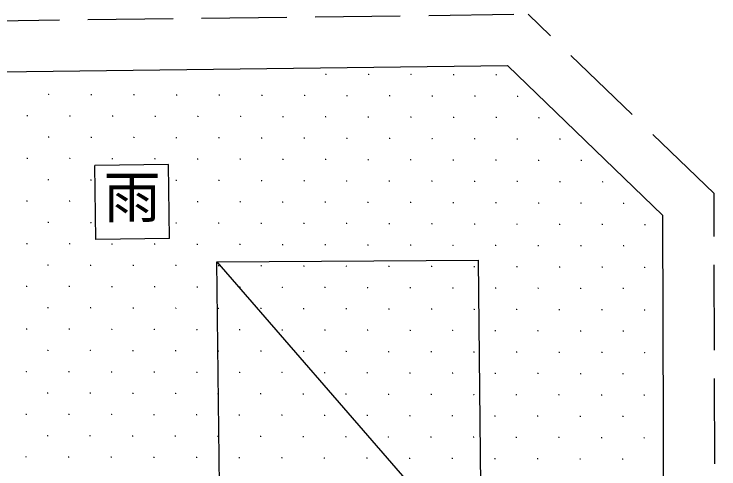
# Model space of a CAD drawing. Units: millimetres, scale not verified. Extents: x -100125 to 103927, y -69250 to 69250.
# Drawn here: x 26874 to 33075, y 6999 to 10998 of the extents above; entities that cross this region are included whole.
import ezdxf
from ezdxf.enums import TextEntityAlignment as Align

# ---------------------------------------------------------------- set-up
doc = ezdxf.new("R2010")
doc.units = ezdxf.units.MM
doc.header["$LTSCALE"] = 250
doc.linetypes.add('DASHED3', pattern=[4, 3, -1])
doc.layers.add('1-0_現況', color=2, linetype='Continuous')
doc.styles.add('ＭＳ ゴシック', font='')
doc.styles.get('ＭＳ ゴシック').set_extended_font_data('MS Gothic')

msp = doc.modelspace()

# ---------------------------------------------------------------- linework, layer by layer
at = {"layer": '1-0_現況', "linetype": 'DASHED3'}
msp.add_line((17522.9, 10825.4), (31395.6, 10998.5), dxfattribs=at)
at = {"layer": '1-0_現況'}
for p, q in [((31216.3, 10546.2), (32582.8, 9228.3)), ((29618.1, 10468.8), (29613.1, 10468.8)), ((29615.6, 10471.3), (29615.6, 10466.3)), ((29993.1, 10467.4), (29988.1, 10467.4)), ((29990.6, 10469.9), (29990.6, 10464.9)), ((30368.1, 10466), (30363.1, 10466)), ((30365.6, 10468.5), (30365.6, 10463.5)), ((30743.1, 10464.6), (30738.1, 10464.6)), ((30740.6, 10467.1), (30740.6, 10462.1)), ((31118.1, 10463.2), (31113.1, 10463.2)), ((31115.6, 10465.7), (31115.6, 10460.7)), ((27179.9, 10290.4), (27174.9, 10290.4)), ((27177.4, 10292.9), (27177.4, 10287.9)), ((27554.9, 10289), (27549.9, 10289)), ((27552.4, 10291.5), (27552.4, 10286.5)), ((27929.9, 10287.6), (27924.9, 10287.6)), ((27927.4, 10290.1), (27927.4, 10285.1)), ((28304.9, 10286.2), (28299.9, 10286.2)), ((28302.4, 10288.7), (28302.4, 10283.7)), ((28679.9, 10284.8), (28674.9, 10284.8)), ((28677.4, 10287.3), (28677.4, 10282.3)), ((29054.9, 10283.4), (29049.9, 10283.4)), ((29052.4, 10285.9), (29052.4, 10280.9)), ((29429.9, 10282), (29424.9, 10282)), ((29427.4, 10284.5), (29427.4, 10279.5)), ((29804.9, 10280.6), (29799.9, 10280.6)), ((29802.4, 10283.1), (29802.4, 10278.1)), ((30179.9, 10279.2), (30174.9, 10279.2)), ((30177.4, 10281.7), (30177.4, 10276.7)), ((30554.9, 10277.8), (30549.9, 10277.8)), ((30552.4, 10280.3), (30552.4, 10275.3)), ((30929.9, 10276.4), (30924.9, 10276.4)), ((30927.4, 10278.9), (30927.4, 10273.9)), ((31304.9, 10275), (31299.9, 10275)), ((31302.4, 10277.5), (31302.4, 10272.5)), ((26991.7, 10103.6), (26986.7, 10103.6)), ((26989.2, 10106.1), (26989.2, 10101.1)), ((27366.7, 10102.2), (27361.7, 10102.2)), ((27364.2, 10104.7), (27364.2, 10099.7)), ((27741.7, 10100.8), (27736.7, 10100.8)), ((27739.2, 10103.3), (27739.2, 10098.3)), ((28116.7, 10099.4), (28111.7, 10099.4)), ((28114.2, 10101.9), (28114.2, 10096.9)), ((28491.7, 10098), (28486.7, 10098)), ((28489.2, 10100.5), (28489.2, 10095.5)), ((28866.7, 10096.6), (28861.7, 10096.6)), ((28864.2, 10099.1), (28864.2, 10094.1)), ((29241.7, 10095.2), (29236.7, 10095.2)), ((29239.2, 10097.7), (29239.2, 10092.7)), ((29616.7, 10093.8), (29611.7, 10093.8)), ((29614.2, 10096.3), (29614.2, 10091.3)), ((29991.7, 10092.4), (29986.7, 10092.4)), ((29989.2, 10094.9), (29989.2, 10089.9)), ((30366.7, 10091), (30361.7, 10091)), ((30364.2, 10093.5), (30364.2, 10088.5)), ((30741.7, 10089.6), (30736.7, 10089.6)), ((30739.2, 10092.1), (30739.2, 10087.1)), ((31116.7, 10088.2), (31111.7, 10088.2)), ((31114.2, 10090.7), (31114.2, 10085.7)), ((31491.7, 10086.8), (31486.7, 10086.8)), ((31489.2, 10089.3), (31489.2, 10084.3)), ((27178.5, 9915.4), (27173.5, 9915.4)), ((27176, 9917.9), (27176, 9912.9)), ((27553.5, 9914), (27548.5, 9914)), ((27551, 9916.5), (27551, 9911.5)), ((27928.5, 9912.6), (27923.5, 9912.6)), ((27926, 9915.1), (27926, 9910.1)), ((28303.5, 9911.2), (28298.5, 9911.2)), ((28301, 9913.7), (28301, 9908.7)), ((28678.5, 9909.8), (28673.5, 9909.8)), ((28676, 9912.3), (28676, 9907.3)), ((29053.5, 9908.4), (29048.5, 9908.4)), ((29051, 9910.9), (29051, 9905.9)), ((29428.5, 9907), (29423.5, 9907)), ((29426, 9909.5), (29426, 9904.5)), ((29803.5, 9905.6), (29798.5, 9905.6)), ((29801, 9908.1), (29801, 9903.1)), ((30178.5, 9904.2), (30173.5, 9904.2)), ((30176, 9906.7), (30176, 9901.7)), ((30553.5, 9902.8), (30548.5, 9902.8)), ((30551, 9905.3), (30551, 9900.3)), ((30928.5, 9901.4), (30923.5, 9901.4)), ((30926, 9903.9), (30926, 9898.9)), ((31303.5, 9900), (31298.5, 9900)), ((31301, 9902.5), (31301, 9897.5)), ((31678.5, 9898.6), (31673.5, 9898.6)), ((31676, 9901.1), (31676, 9896.1)), ((26990.3, 9728.6), (26985.3, 9728.6)), ((26987.8, 9731.1), (26987.8, 9726.1)), ((27365.3, 9727.2), (27360.3, 9727.2)), ((27362.8, 9729.7), (27362.8, 9724.7)), ((28232.5, 9676.4), (27582.6, 9667.5)), ((27740.3, 9725.8), (27735.3, 9725.8)), ((27737.8, 9728.3), (27737.8, 9723.3)), ((28115.3, 9724.4), (28110.3, 9724.4)), ((28112.8, 9726.9), (28112.8, 9721.9)), ((28241.4, 9026.4), (28232.5, 9676.4)), ((28490.3, 9723), (28485.3, 9723)), ((28487.8, 9725.5), (28487.8, 9720.5)), ((28865.3, 9721.6), (28860.3, 9721.6)), ((28862.8, 9724.1), (28862.8, 9719.1)), ((29240.3, 9720.2), (29235.3, 9720.2)), ((29237.8, 9722.7), (29237.8, 9717.7)), ((29615.3, 9718.8), (29610.3, 9718.8)), ((29612.8, 9721.3), (29612.8, 9716.3)), ((29990.3, 9717.4), (29985.3, 9717.4)), ((29987.8, 9719.9), (29987.8, 9714.9)), ((30365.3, 9716), (30360.3, 9716)), ((30362.8, 9718.5), (30362.8, 9713.5)), ((30740.3, 9714.6), (30735.3, 9714.6)), ((30737.8, 9717.1), (30737.8, 9712.1)), ((31115.3, 9713.2), (31110.3, 9713.2)), ((31112.8, 9715.7), (31112.8, 9710.7)), ((31490.3, 9711.8), (31485.3, 9711.8)), ((31487.8, 9714.3), (31487.8, 9709.3)), ((31865.3, 9710.4), (31860.3, 9710.4)), ((31862.8, 9712.9), (31862.8, 9707.9)), ((27591.4, 9017.6), (27582.6, 9667.5)), ((27177.1, 9540.4), (27172.1, 9540.4)), ((27174.6, 9542.9), (27174.6, 9537.9)), ((27552.1, 9539), (27547.1, 9539)), ((27549.6, 9541.5), (27549.6, 9536.5)), ((28302.1, 9536.2), (28297.1, 9536.2)), ((28299.6, 9538.7), (28299.6, 9533.7)), ((28677.1, 9534.8), (28672.1, 9534.8)), ((28674.6, 9537.3), (28674.6, 9532.3)), ((29052.1, 9533.4), (29047.1, 9533.4)), ((29049.6, 9535.9), (29049.6, 9530.9)), ((29427.1, 9532), (29422.1, 9532)), ((29424.6, 9534.5), (29424.6, 9529.5)), ((29802.1, 9530.6), (29797.1, 9530.6)), ((29799.6, 9533.1), (29799.6, 9528.1)), ((30177.1, 9529.2), (30172.1, 9529.2)), ((30174.6, 9531.7), (30174.6, 9526.7)), ((30552.1, 9527.8), (30547.1, 9527.8)), ((30549.6, 9530.3), (30549.6, 9525.3)), ((30927.1, 9526.4), (30922.1, 9526.4)), ((30924.6, 9528.9), (30924.6, 9523.9)), ((31302.1, 9525), (31297.1, 9525)), ((31299.6, 9527.5), (31299.6, 9522.5)), ((31677.1, 9523.6), (31672.1, 9523.6)), ((31674.6, 9526.1), (31674.6, 9521.1)), ((32052.1, 9522.2), (32047.1, 9522.2)), ((32049.6, 9524.7), (32049.6, 9519.7)), ((26988.9, 9353.6), (26983.9, 9353.6)), ((26986.4, 9356.1), (26986.4, 9351.1)), ((27363.9, 9352.2), (27358.9, 9352.2)), ((27361.4, 9354.7), (27361.4, 9349.7)), ((28488.9, 9348), (28483.9, 9348)), ((28486.4, 9350.5), (28486.4, 9345.5)), ((28863.9, 9346.6), (28858.9, 9346.6)), ((28861.4, 9349.1), (28861.4, 9344.1)), ((29238.9, 9345.2), (29233.9, 9345.2)), ((29236.4, 9347.7), (29236.4, 9342.7)), ((29613.9, 9343.8), (29608.9, 9343.8)), ((29611.4, 9346.3), (29611.4, 9341.3)), ((29988.9, 9342.4), (29983.9, 9342.4)), ((29986.4, 9344.9), (29986.4, 9339.9)), ((30363.9, 9341), (30358.9, 9341)), ((30361.4, 9343.5), (30361.4, 9338.5)), ((30738.9, 9339.6), (30733.9, 9339.6)), ((30736.4, 9342.1), (30736.4, 9337.1)), ((31113.9, 9338.2), (31108.9, 9338.2)), ((31111.4, 9340.7), (31111.4, 9335.7)), ((31488.9, 9336.8), (31483.9, 9336.8)), ((31486.4, 9339.3), (31486.4, 9334.3)), ((31863.9, 9335.4), (31858.9, 9335.4)), ((31861.4, 9337.9), (31861.4, 9332.9)), ((32238.9, 9334.1), (32233.9, 9334.1)), ((32236.4, 9336.6), (32236.4, 9331.6)), ((27175.7, 9165.4), (27170.7, 9165.4)), ((27173.2, 9167.9), (27173.2, 9162.9)), ((27550.7, 9164), (27545.7, 9164)), ((27548.2, 9166.5), (27548.2, 9161.5)), ((28300.7, 9161.2), (28295.7, 9161.2)), ((28298.2, 9163.7), (28298.2, 9158.7)), ((28675.7, 9159.8), (28670.7, 9159.8)), ((28673.2, 9162.3), (28673.2, 9157.3)), ((29050.7, 9158.4), (29045.7, 9158.4)), ((29048.2, 9160.9), (29048.2, 9155.9)), ((29425.7, 9157), (29420.7, 9157)), ((29423.2, 9159.5), (29423.2, 9154.5)), ((29800.7, 9155.6), (29795.7, 9155.6)), ((29798.2, 9158.1), (29798.2, 9153.1)), ((30175.7, 9154.2), (30170.7, 9154.2)), ((30173.2, 9156.7), (30173.2, 9151.7)), ((30550.7, 9152.8), (30545.7, 9152.8)), ((30548.2, 9155.3), (30548.2, 9150.3)), ((30925.7, 9151.4), (30920.7, 9151.4)), ((30923.2, 9153.9), (30923.2, 9148.9)), ((31300.7, 9150), (31295.7, 9150)), ((31298.2, 9152.5), (31298.2, 9147.5)), ((31675.7, 9148.6), (31670.7, 9148.6)), ((31673.2, 9151.1), (31673.2, 9146.1)), ((32050.7, 9147.2), (32045.7, 9147.2)), ((32048.2, 9149.7), (32048.2, 9144.7)), ((32425.7, 9145.9), (32420.7, 9145.9)), ((32423.2, 9148.4), (32423.2, 9143.4)), ((28241.4, 9026.4), (27591.4, 9017.6)), ((26987.5, 8978.6), (26982.5, 8978.6)), ((26985, 8981.1), (26985, 8976.1)), ((27362.5, 8977.2), (27357.5, 8977.2)), ((27360, 8979.7), (27360, 8974.7)), ((27737.5, 8975.8), (27732.5, 8975.8)), ((27735, 8978.3), (27735, 8973.3)), ((28112.5, 8974.4), (28107.5, 8974.4)), ((28110, 8976.9), (28110, 8971.9)), ((28487.5, 8973), (28482.5, 8973)), ((28485, 8975.5), (28485, 8970.5)), ((28862.5, 8971.6), (28857.5, 8971.6)), ((28860, 8974.1), (28860, 8969.1)), ((29237.5, 8970.2), (29232.5, 8970.2)), ((29235, 8972.7), (29235, 8967.7)), ((29612.5, 8968.8), (29607.5, 8968.8)), ((29610, 8971.3), (29610, 8966.3)), ((29987.5, 8967.4), (29982.5, 8967.4)), ((29985, 8969.9), (29985, 8964.9)), ((30362.5, 8966), (30357.5, 8966)), ((30360, 8968.5), (30360, 8963.5)), ((30737.5, 8964.6), (30732.5, 8964.6)), ((30735, 8967.1), (30735, 8962.1)), ((31112.5, 8963.2), (31107.5, 8963.2)), ((31110, 8965.7), (31110, 8960.7)), ((31487.5, 8961.8), (31482.5, 8961.8)), ((31485, 8964.3), (31485, 8959.3)), ((31862.5, 8960.4), (31857.5, 8960.4)), ((31860, 8962.9), (31860, 8957.9)), ((32237.5, 8959.1), (32232.5, 8959.1)), ((32235, 8961.6), (32235, 8956.6)), ((28658.4, 8819.5), (30958.4, 8835.3)), ((28817.1, -4679.7), (28658.4, 8819.5)), ((28658.4, 8819.5), (30990.1, 6135.5)), ((31117.1, -4663.9), (30958.4, 8835.3)), ((27174.3, 8790.4), (27169.3, 8790.4)), ((27171.8, 8792.9), (27171.8, 8787.9)), ((27549.3, 8789), (27544.3, 8789)), ((27546.8, 8791.5), (27546.8, 8786.5)), ((27924.3, 8787.6), (27919.3, 8787.6)), ((27921.8, 8790.1), (27921.8, 8785.1)), ((28299.3, 8786.2), (28294.3, 8786.2)), ((28296.8, 8788.7), (28296.8, 8783.7)), ((28674.3, 8784.8), (28669.3, 8784.8)), ((28671.8, 8787.3), (28671.8, 8782.3)), ((29049.3, 8783.4), (29044.3, 8783.4)), ((29046.8, 8785.9), (29046.8, 8780.9)), ((29424.3, 8782), (29419.3, 8782)), ((29421.8, 8784.5), (29421.8, 8779.5)), ((29799.3, 8780.6), (29794.3, 8780.6)), ((29796.8, 8783.1), (29796.8, 8778.1)), ((30174.3, 8779.2), (30169.3, 8779.2)), ((30171.8, 8781.7), (30171.8, 8776.7)), ((30549.3, 8777.8), (30544.3, 8777.8)), ((30546.8, 8780.3), (30546.8, 8775.3)), ((30924.3, 8776.4), (30919.3, 8776.4)), ((30921.8, 8778.9), (30921.8, 8773.9)), ((31299.3, 8775), (31294.3, 8775)), ((31296.8, 8777.5), (31296.8, 8772.5)), ((31674.3, 8773.6), (31669.3, 8773.6)), ((31671.8, 8776.1), (31671.8, 8771.1)), ((32049.3, 8772.3), (32044.3, 8772.3)), ((32046.8, 8774.8), (32046.8, 8769.8)), ((32424.3, 8770.9), (32419.3, 8770.9)), ((32421.8, 8773.4), (32421.8, 8768.4)), ((26986.1, 8603.6), (26981.1, 8603.6)), ((26983.6, 8606.1), (26983.6, 8601.1)), ((27361.1, 8602.2), (27356.1, 8602.2)), ((27358.6, 8604.7), (27358.6, 8599.7)), ((27736.1, 8600.8), (27731.1, 8600.8)), ((27733.6, 8603.3), (27733.6, 8598.3)), ((28111.1, 8599.4), (28106.1, 8599.4)), ((28108.6, 8601.9), (28108.6, 8596.9)), ((28486.1, 8598), (28481.1, 8598)), ((28483.6, 8600.5), (28483.6, 8595.5)), ((28861.1, 8596.6), (28856.1, 8596.6)), ((28858.6, 8599.1), (28858.6, 8594.1)), ((29236.1, 8595.2), (29231.1, 8595.2)), ((29233.6, 8597.7), (29233.6, 8592.7)), ((29611.1, 8593.8), (29606.1, 8593.8)), ((29608.6, 8596.3), (29608.6, 8591.3)), ((29986.1, 8592.4), (29981.1, 8592.4)), ((29983.6, 8594.9), (29983.6, 8589.9)), ((30361.1, 8591), (30356.1, 8591)), ((30358.6, 8593.5), (30358.6, 8588.5)), ((30736.1, 8589.6), (30731.1, 8589.6)), ((30733.6, 8592.1), (30733.6, 8587.1)), ((31111.1, 8588.2), (31106.1, 8588.2)), ((31108.6, 8590.7), (31108.6, 8585.7)), ((31486.1, 8586.8), (31481.1, 8586.8)), ((31483.6, 8589.3), (31483.6, 8584.3)), ((31861.1, 8585.4), (31856.1, 8585.4)), ((31858.6, 8587.9), (31858.6, 8582.9)), ((32236.1, 8584.1), (32231.1, 8584.1)), ((32233.6, 8586.6), (32233.6, 8581.6)), ((27172.9, 8415.4), (27167.9, 8415.4)), ((27170.4, 8417.9), (27170.4, 8412.9)), ((27547.9, 8414), (27542.9, 8414)), ((27545.4, 8416.5), (27545.4, 8411.5)), ((27922.9, 8412.6), (27917.9, 8412.6)), ((27920.4, 8415.1), (27920.4, 8410.1)), ((28297.9, 8411.2), (28292.9, 8411.2)), ((28295.4, 8413.7), (28295.4, 8408.7)), ((28672.9, 8409.8), (28667.9, 8409.8)), ((28670.4, 8412.3), (28670.4, 8407.3)), ((29047.9, 8408.4), (29042.9, 8408.4)), ((29045.4, 8410.9), (29045.4, 8405.9)), ((29422.9, 8407), (29417.9, 8407)), ((29420.4, 8409.5), (29420.4, 8404.5)), ((29797.9, 8405.6), (29792.9, 8405.6)), ((29795.4, 8408.1), (29795.4, 8403.1)), ((30172.9, 8404.2), (30167.9, 8404.2)), ((30170.4, 8406.7), (30170.4, 8401.7)), ((30547.9, 8402.8), (30542.9, 8402.8)), ((30545.4, 8405.3), (30545.4, 8400.3)), ((30922.9, 8401.4), (30917.9, 8401.4)), ((30920.4, 8403.9), (30920.4, 8398.9)), ((31297.9, 8400), (31292.9, 8400)), ((31295.4, 8402.5), (31295.4, 8397.5)), ((31672.9, 8398.6), (31667.9, 8398.6)), ((31670.4, 8401.1), (31670.4, 8396.1)), ((32047.9, 8397.3), (32042.9, 8397.3)), ((32045.4, 8399.8), (32045.4, 8394.8)), ((32422.9, 8395.9), (32417.9, 8395.9)), ((32420.4, 8398.4), (32420.4, 8393.4)), ((26984.7, 8228.6), (26979.7, 8228.6)), ((26982.2, 8231.1), (26982.2, 8226.1)), ((27359.7, 8227.2), (27354.7, 8227.2)), ((27357.2, 8229.7), (27357.2, 8224.7)), ((27734.7, 8225.8), (27729.7, 8225.8)), ((27732.2, 8228.3), (27732.2, 8223.3)), ((28109.7, 8224.4), (28104.7, 8224.4)), ((28107.2, 8226.9), (28107.2, 8221.9)), ((28484.7, 8223), (28479.7, 8223)), ((28482.2, 8225.5), (28482.2, 8220.5)), ((28859.7, 8221.6), (28854.7, 8221.6)), ((28857.2, 8224.1), (28857.2, 8219.1)), ((29234.7, 8220.2), (29229.7, 8220.2)), ((29232.2, 8222.7), (29232.2, 8217.7)), ((29609.7, 8218.8), (29604.7, 8218.8)), ((29607.2, 8221.3), (29607.2, 8216.3)), ((29984.7, 8217.4), (29979.7, 8217.4)), ((29982.2, 8219.9), (29982.2, 8214.9)), ((30359.7, 8216), (30354.7, 8216)), ((30357.2, 8218.5), (30357.2, 8213.5)), ((30734.7, 8214.6), (30729.7, 8214.6)), ((30732.2, 8217.1), (30732.2, 8212.1)), ((31109.7, 8213.2), (31104.7, 8213.2)), ((31107.2, 8215.7), (31107.2, 8210.7)), ((31484.7, 8211.8), (31479.7, 8211.8)), ((31482.2, 8214.3), (31482.2, 8209.3)), ((31859.7, 8210.5), (31854.7, 8210.5)), ((31857.2, 8213), (31857.2, 8208)), ((32234.7, 8209.1), (32229.7, 8209.1)), ((32232.2, 8211.6), (32232.2, 8206.6)), ((27171.6, 8040.4), (27166.6, 8040.4)), ((27169.1, 8042.9), (27169.1, 8037.9)), ((27546.5, 8039), (27541.5, 8039)), ((27544, 8041.5), (27544, 8036.5)), ((27921.5, 8037.6), (27916.5, 8037.6)), ((27919, 8040.1), (27919, 8035.1)), ((28296.5, 8036.2), (28291.5, 8036.2)), ((28294, 8038.7), (28294, 8033.7)), ((28671.5, 8034.8), (28666.5, 8034.8)), ((28669, 8037.3), (28669, 8032.3)), ((29046.5, 8033.4), (29041.5, 8033.4)), ((29044, 8035.9), (29044, 8030.9)), ((29421.5, 8032), (29416.5, 8032)), ((29419, 8034.5), (29419, 8029.5)), ((29796.5, 8030.6), (29791.5, 8030.6)), ((29794, 8033.1), (29794, 8028.1)), ((30171.5, 8029.2), (30166.5, 8029.2)), ((30169, 8031.7), (30169, 8026.7)), ((30546.5, 8027.8), (30541.5, 8027.8)), ((30544, 8030.3), (30544, 8025.3)), ((30921.5, 8026.4), (30916.5, 8026.4)), ((30919, 8028.9), (30919, 8023.9)), ((31296.5, 8025), (31291.5, 8025)), ((31294, 8027.5), (31294, 8022.5)), ((31671.5, 8023.7), (31666.5, 8023.7)), ((31669, 8026.2), (31669, 8021.2)), ((32046.5, 8022.3), (32041.5, 8022.3)), ((32044, 8024.8), (32044, 8019.8)), ((32421.5, 8020.9), (32416.5, 8020.9)), ((32419, 8023.4), (32419, 8018.4)), ((26983.4, 7853.6), (26978.4, 7853.6)), ((26980.9, 7856.1), (26980.9, 7851.1)), ((27358.4, 7852.2), (27353.4, 7852.2)), ((27355.9, 7854.7), (27355.9, 7849.7)), ((27733.3, 7850.8), (27728.3, 7850.8)), ((27730.8, 7853.3), (27730.8, 7848.3)), ((28108.3, 7849.4), (28103.3, 7849.4)), ((28105.8, 7851.9), (28105.8, 7846.9)), ((28483.3, 7848), (28478.3, 7848)), ((28480.8, 7850.5), (28480.8, 7845.5)), ((28858.3, 7846.6), (28853.3, 7846.6)), ((28855.8, 7849.1), (28855.8, 7844.1)), ((29233.3, 7845.2), (29228.3, 7845.2)), ((29230.8, 7847.7), (29230.8, 7842.7)), ((29608.3, 7843.8), (29603.3, 7843.8)), ((29605.8, 7846.3), (29605.8, 7841.3)), ((29983.3, 7842.4), (29978.3, 7842.4)), ((29980.8, 7844.9), (29980.8, 7839.9)), ((30358.3, 7841), (30353.3, 7841)), ((30355.8, 7843.5), (30355.8, 7838.5)), ((30733.3, 7839.6), (30728.3, 7839.6)), ((30730.8, 7842.1), (30730.8, 7837.1)), ((31108.3, 7838.2), (31103.3, 7838.2)), ((31105.8, 7840.7), (31105.8, 7835.7)), ((31483.3, 7836.8), (31478.3, 7836.8)), ((31480.8, 7839.3), (31480.8, 7834.3)), ((31858.3, 7835.5), (31853.3, 7835.5)), ((31855.8, 7838), (31855.8, 7833)), ((32233.3, 7834.1), (32228.3, 7834.1)), ((32230.8, 7836.6), (32230.8, 7831.6)), ((27170.2, 7665.4), (27165.2, 7665.4)), ((27167.7, 7667.9), (27167.7, 7662.9)), ((27545.2, 7664), (27540.2, 7664)), ((27542.7, 7666.5), (27542.7, 7661.5)), ((27920.2, 7662.6), (27915.2, 7662.6)), ((27917.7, 7665.1), (27917.7, 7660.1)), ((28295.1, 7661.2), (28290.1, 7661.2)), ((28292.6, 7663.7), (28292.6, 7658.7)), ((28670.1, 7659.8), (28665.1, 7659.8)), ((28667.6, 7662.3), (28667.6, 7657.3)), ((29045.1, 7658.4), (29040.1, 7658.4)), ((29042.6, 7660.9), (29042.6, 7655.9)), ((29420.1, 7657), (29415.1, 7657)), ((29417.6, 7659.5), (29417.6, 7654.5)), ((29795.1, 7655.6), (29790.1, 7655.6)), ((29792.6, 7658.1), (29792.6, 7653.1)), ((30170.1, 7654.2), (30165.1, 7654.2)), ((30167.6, 7656.7), (30167.6, 7651.7)), ((30545.1, 7652.8), (30540.1, 7652.8)), ((30542.6, 7655.3), (30542.6, 7650.3)), ((30920.1, 7651.4), (30915.1, 7651.4)), ((30917.6, 7653.9), (30917.6, 7648.9)), ((31295.1, 7650), (31290.1, 7650)), ((31292.6, 7652.5), (31292.6, 7647.5)), ((31670.1, 7648.7), (31665.1, 7648.7)), ((31667.6, 7651.2), (31667.6, 7646.2)), ((32045.1, 7647.3), (32040.1, 7647.3)), ((32042.6, 7649.8), (32042.6, 7644.8)), ((32420.1, 7645.9), (32415.1, 7645.9)), ((32417.6, 7648.4), (32417.6, 7643.4)), ((26982, 7478.6), (26977, 7478.6)), ((26979.5, 7481.1), (26979.5, 7476.1)), ((27357, 7477.2), (27352, 7477.2)), ((27354.5, 7479.7), (27354.5, 7474.7)), ((27732, 7475.8), (27727, 7475.8)), ((27729.5, 7478.3), (27729.5, 7473.3)), ((28107, 7474.4), (28102, 7474.4)), ((28104.5, 7476.9), (28104.5, 7471.9)), ((28482, 7473), (28477, 7473)), ((28479.5, 7475.5), (28479.5, 7470.5)), ((28856.9, 7471.6), (28851.9, 7471.6)), ((28854.4, 7474.1), (28854.4, 7469.1)), ((29231.9, 7470.2), (29226.9, 7470.2)), ((29229.4, 7472.7), (29229.4, 7467.7)), ((29606.9, 7468.8), (29601.9, 7468.8)), ((29604.4, 7471.3), (29604.4, 7466.3)), ((29981.9, 7467.4), (29976.9, 7467.4)), ((29979.4, 7469.9), (29979.4, 7464.9)), ((30356.9, 7466), (30351.9, 7466)), ((30354.4, 7468.5), (30354.4, 7463.5)), ((30731.9, 7464.6), (30726.9, 7464.6)), ((30729.4, 7467.1), (30729.4, 7462.1)), ((31106.9, 7463.2), (31101.9, 7463.2)), ((31104.4, 7465.7), (31104.4, 7460.7)), ((31481.9, 7461.9), (31476.9, 7461.9)), ((31479.4, 7464.4), (31479.4, 7459.4)), ((31856.9, 7460.5), (31851.9, 7460.5)), ((31854.4, 7463), (31854.4, 7458)), ((32231.9, 7459.1), (32226.9, 7459.1)), ((32229.4, 7461.6), (32229.4, 7456.6)), ((27168.8, 7290.4), (27163.8, 7290.4)), ((27166.3, 7292.9), (27166.3, 7287.9)), ((27543.8, 7289), (27538.8, 7289)), ((27541.3, 7291.5), (27541.3, 7286.5)), ((27918.8, 7287.6), (27913.8, 7287.6)), ((27916.3, 7290.1), (27916.3, 7285.1)), ((28293.8, 7286.2), (28288.8, 7286.2)), ((28291.3, 7288.7), (28291.3, 7283.7)), ((28668.8, 7284.8), (28663.8, 7284.8)), ((28666.3, 7287.3), (28666.3, 7282.3)), ((29043.7, 7283.4), (29038.7, 7283.4)), ((29041.2, 7285.9), (29041.2, 7280.9)), ((29418.7, 7282), (29413.7, 7282)), ((29416.2, 7284.5), (29416.2, 7279.5)), ((29793.7, 7280.6), (29788.7, 7280.6)), ((29791.2, 7283.1), (29791.2, 7278.1)), ((30168.7, 7279.2), (30163.7, 7279.2)), ((30166.2, 7281.7), (30166.2, 7276.7)), ((30543.7, 7277.8), (30538.7, 7277.8)), ((30541.2, 7280.3), (30541.2, 7275.3)), ((30918.7, 7276.4), (30913.7, 7276.4)), ((30916.2, 7278.9), (30916.2, 7273.9)), ((31293.7, 7275.1), (31288.7, 7275.1)), ((31291.2, 7277.6), (31291.2, 7272.6)), ((31668.7, 7273.7), (31663.7, 7273.7)), ((31666.2, 7276.2), (31666.2, 7271.2)), ((32043.7, 7272.3), (32038.7, 7272.3)), ((32041.2, 7274.8), (32041.2, 7269.8)), ((32418.7, 7270.9), (32413.7, 7270.9)), ((32416.2, 7273.4), (32416.2, 7268.4)), ((26980.6, 7103.6), (26975.6, 7103.6)), ((26978.1, 7106.1), (26978.1, 7101.1)), ((27355.6, 7102.2), (27350.6, 7102.2)), ((27353.1, 7104.7), (27353.1, 7099.7)), ((27730.6, 7100.8), (27725.6, 7100.8)), ((27728.1, 7103.3), (27728.1, 7098.3)), ((28105.6, 7099.4), (28100.6, 7099.4)), ((28103.1, 7101.9), (28103.1, 7096.9)), ((28480.6, 7098), (28475.6, 7098)), ((28478.1, 7100.5), (28478.1, 7095.5)), ((28855.6, 7096.6), (28850.6, 7096.6)), ((28853.1, 7099.1), (28853.1, 7094.1)), ((29230.6, 7095.2), (29225.6, 7095.2)), ((29228.1, 7097.7), (29228.1, 7092.7)), ((29605.5, 7093.8), (29600.5, 7093.8)), ((29603, 7096.3), (29603, 7091.3)), ((29980.5, 7092.4), (29975.5, 7092.4)), ((29978, 7094.9), (29978, 7089.9)), ((30355.5, 7091), (30350.5, 7091)), ((30353, 7093.5), (30353, 7088.5)), ((30730.5, 7089.6), (30725.5, 7089.6)), ((30728, 7092.1), (30728, 7087.1)), ((31105.5, 7088.2), (31100.5, 7088.2)), ((31103, 7090.7), (31103, 7085.7)), ((31480.5, 7086.9), (31475.5, 7086.9)), ((31478, 7089.4), (31478, 7084.4)), ((31855.5, 7085.5), (31850.5, 7085.5)), ((31853, 7088), (31853, 7083)), ((32230.5, 7084.1), (32225.5, 7084.1)), ((32228, 7086.6), (32228, 7081.6))]:
    msp.add_line(p, q, dxfattribs=at)
at = {"layer": '1-0_現況', "linetype": 'DASHED3'}
msp.add_lwpolyline([(31307.7, -7388.5), (33075, -4957.1), (33032.2, 9420), (31395.6, 10998.5)], dxfattribs=at)
at = {"layer": '1-0_現況'}
for points in [[(-37922.3, -5142.7), (-38130.8, 7735.1), (-35818.8, 9710), (31216.3, 10546.2)], [(26901.5, -9345.3), (30306.4, -8000.8), (32624.6, -4811.4), (32582.8, 9228.3)]]:
    msp.add_lwpolyline(points, dxfattribs=at)

# ---------------------------------------------------------------- texts
at = {"layer": '1-0_現況', "color": 7, "style": 'ＭＳ ゴシック'}
msp.add_text('雨', height=366.6, dxfattribs=at).set_placement((27662, 9097), align=Align.BOTTOM_LEFT)

doc.saveas('drawing.dxf')
